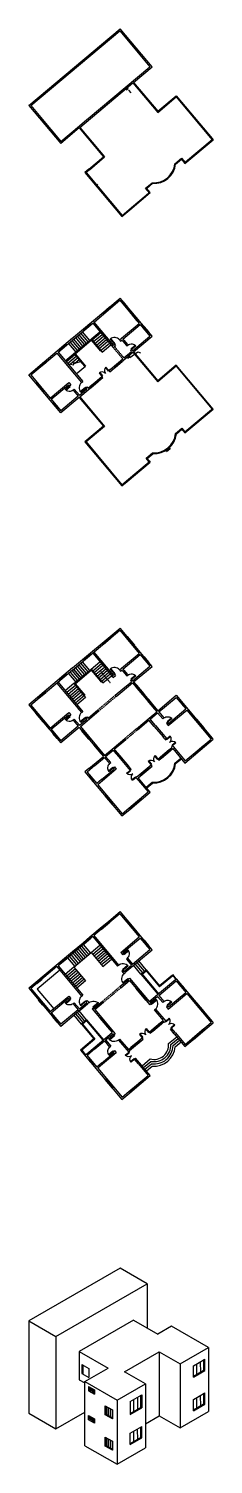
# Model space of a CAD drawing. Header units: millimetres. Extents: x -938220 to 926261, y -44187 to 232552.
# Drawn here: x 505486 to 529943, y 29347 to 219616 of the extents above; entities that cross this region are included whole.
import ezdxf

# ---------------------------------------------------------------- set-up
doc = ezdxf.new("R2010")
doc.units = ezdxf.units.MM
doc.linetypes.add('HIDDEN', pattern=[9.525, 6.35, -3.175])
for name, color, linetype in [('ARCH', 235, 'Continuous'), ('DOORS', 30, 'Continuous'), ('R1', 220, 'Continuous'), ('steel ladder', 170, 'Continuous'), ('STEPS', 11, 'Continuous'), ('TEXT', 170, 'Continuous'), ('VENTILATOR', 130, 'Continuous')]:
    doc.layers.add(name, color=color, linetype=linetype)
doc.layers.add('walls', color=7, linetype='Continuous', true_color=0xf8ce8b)
doc.layers.add('WINDOWS', color=7, linetype='Continuous', true_color=0xd4e480)
doc.layers.get('TEXT').off()
doc.styles.get("Standard").update_dxf_attribs({"font": 'romantic.ttf', "height": 200})
doc.dimstyles.new('ISO-25', dxfattribs={"dimtxt": 200, "dimasz": 200, "dimexe": 1.25, "dimexo": 0.625, "dimgap": 150, "dimtad": 1, "dimdec": 0, "dimtxsty": 'Standard', "dimblk": 'CLOSEDBLANK', "dimcen": 2.5, "dimclrd": 2, "dimclre": 7, "dimclrt": 7, "dimadec": 0, "dimazin": 0, "dimtfac": 1, "dimtdec": 0, "dimtmove": 0, "dimatfit": 3, "dimfxl": 1, "dimarcsym": 0})

# ---------------------------------------------------------------- blocks, each defined once
blk = doc.blocks.new('W3')
at = {"layer": 'WINDOWS', "ltscale": 5}
for p, q in [((-450, 200), (-450, 0)), ((-450, 200), (450, 200)), ((-450, 133), (450, 133)), ((-450, 67), (450, 67)), ((-450, 0), (450, 0)), ((450, 200), (450, 0))]:
    blk.add_line(p, q, dxfattribs=at)
blk = doc.blocks.new('W2')
at = {"layer": 'WINDOWS', "ltscale": 5}
for p, q in [((-600, 200), (-600, 0)), ((-600, 200), (600, 200)), ((-600, 133), (600, 133)), ((-600, 67), (600, 67)), ((-600, 0), (600, 0)), ((600, 200), (600, 0))]:
    blk.add_line(p, q, dxfattribs=at)
blk = doc.blocks.new('W1')
at = {"layer": 'WINDOWS', "ltscale": 5}
for p, q in [((-750, 200), (-750, 0)), ((-750, 200), (750, 200)), ((-750, 133), (750, 133)), ((-750, 67), (750, 67)), ((-750, 0), (750, 0)), ((750, 200), (750, 0))]:
    blk.add_line(p, q, dxfattribs=at)
blk = doc.blocks.new('W')
at = {"layer": 'WINDOWS', "ltscale": 5}
for p, q in [((11726, 13760), (11726, 13560)), ((11726, 13760), (13726, 13760)), ((11726, 13694), (13726, 13694)), ((11726, 13627), (13726, 13627)), ((11726, 13560), (13726, 13560)), ((13726, 13760), (13726, 13560))]:
    blk.add_line(p, q, dxfattribs=at)
blk = doc.blocks.new('WW')
at = {"layer": 'walls', "ltscale": 5}
blk.add_blockref('W', (-12726, -13560), dxfattribs=at)
blk = doc.blocks.new('V1')
at = {"layer": 'VENTILATOR', "ltscale": 5}
for p, q in [((-450, 200), (-450, 0)), ((-450, 200), (450, 200)), ((-450, 0), (450, 0)), ((450, 200), (450, 0))]:
    blk.add_line(p, q, dxfattribs=at)
at = {"layer": 'VENTILATOR', "linetype": 'HIDDEN', "ltscale": 5}
for p, q in [((-450, 133), (450, 133)), ((-450, 67), (450, 67))]:
    blk.add_line(p, q, dxfattribs=at)
blk = doc.blocks.new('D1')
at = {"layer": 'DOORS', "ltscale": 5}
for p, q in [((0, 900), (0, 0)), ((0, 600), (0, 0)), ((0, 0), (100, 0)), ((0, 0), (100, 0)), ((100, 894.427191), (100, 0))]:
    blk.add_line(p, q, dxfattribs=at)
blk.add_arc((0, 0), 900, 0, 90, dxfattribs=at)
blk = doc.blocks.new('D2')
at = {"layer": 'DOORS', "ltscale": 5}
for p, q in [((0, 750), (0, 0)), ((0, 600), (0, 0)), ((0, 0), (100, 0)), ((0, 0), (100, 0)), ((0, 0), (100, 0)), ((100, 744), (100, 0))]:
    blk.add_line(p, q, dxfattribs=at)
blk.add_arc((3, 0), 747, 0, 90.24774, dxfattribs=at)
blk = doc.blocks.new('DD')
at = {"layer": 'DOORS', "ltscale": 5}
for p, q in [((0, 600), (0, 0)), ((0, 600), (0, 0)), ((0, 0), (100, 0)), ((100, 592), (100, 0)), ((1100, 592), (1100, 0)), ((1200, 0), (1100, 0)), ((1200, 600), (1200, 0)), ((1200, 600), (1200, 0))]:
    blk.add_line(p, q, dxfattribs=at)
for centre, start, end in [((0, 0), 0, 90), ((1200, 0), 90, 180)]:
    blk.add_arc(centre, 600, start, end, dxfattribs=at)
blk = doc.blocks.new('_ClosedBlank')
at = {"color": 0, "linetype": 'ByBlock', "lineweight": -2}
for p, q in [((-1, 0.17), (0, 0)), ((-1, 0.17), (-1, -0.17)), ((0, 0), (-1, -0.17))]:
    blk.add_line(p, q, dxfattribs=at)

msp = doc.modelspace()

# ---------------------------------------------------------------- hatches: boundary and pattern name
at = {"layer": 'walls', "ltscale": 5, "transparency": 33554610}
h = msp.add_hatch(color=256, dxfattribs=at)
h.dxf.hatch_style = 1
h.set_gradient(color1=(192, 192, 192), color2=(192, 192, 192), tint=1)
h.paths.add_polyline_path([(527738.7, 41217.1), (527738.5, 41274.7), (527300.1, 41021.6), (527300.1, 40963.8)])
h.paths.add_polyline_path([(528243.1, 41508.3), (528242.3, 41565.6), (527738.5, 41274.7), (527738.7, 41217.1)])
h.paths.add_polyline_path([(528703.6, 41774.2), (528703.6, 41831.9), (528242.3, 41565.6), (528243.1, 41508.3)])
h.paths.add_polyline_path([(528832.2, 41906.1), (528704.1, 41832.2), (528704.1, 41774.4), (528832.2, 41848.4)])
h = msp.add_hatch(color=256, dxfattribs=at)
h.dxf.hatch_style = 1
h.set_gradient(color1=(128, 128, 128), color2=(128, 128, 128), tint=1)
h.paths.add_polyline_path([(528832.2, 43298.4), (528704.1, 43224.5), (528704.1, 41774.4), (528832.2, 41848.4)])
h = msp.add_hatch(color=256, dxfattribs=at)
h.dxf.hatch_style = 1
h.set_gradient(color1=(192, 192, 192), color2=(192, 192, 192), tint=1)
h.paths.add_polyline_path([(528703.6, 41716.4), (528703.6, 41774.2), (527300.1, 40963.8), (527300.1, 40906.1)])
h.paths.add_polyline_path([(528832.2, 41790.6), (528832.2, 41848.4), (528704.1, 41774.4), (528704.1, 41716.7)])
h = msp.add_hatch(color=256, dxfattribs=at)
h.dxf.hatch_style = 1
h.set_gradient(color1=(128, 128, 128), color2=(128, 128, 128), tint=1)
h.paths.add_polyline_path([(520482.5, 38562), (520354, 38487.8), (520354, 36871.2), (520482.5, 36945.4)])
h.paths.add_polyline_path([(520482.5, 36887.7), (520482.5, 36945.4), (520354, 36871.2), (520354, 36813.5)])
h.paths.add_polyline_path([(520482.5, 36829.9), (520482.5, 36887.7), (520354, 36813.5), (520354, 36755.7)])
h = msp.add_hatch(color=256, dxfattribs=at)
h.dxf.hatch_style = 1
h.set_gradient(color1=(128, 128, 128), color2=(128, 128, 128), tint=1)
h.paths.add_polyline_path([(528832.2, 38837.3), (528704.1, 38763.4), (528704.1, 37313.3), (528832.2, 37387.3)])
h = msp.add_hatch(color=256, dxfattribs=at)
h.dxf.hatch_style = 1
h.set_gradient(color1=(192, 192, 192), color2=(192, 192, 192), tint=1)
h.paths.add_polyline_path([(519919.2, 36562.4), (519919, 36620.1), (519378.8, 36308.2), (519379.1, 36250.6)], flags=17)
h.paths.add_polyline_path([(520354, 36813.5), (520354, 36871.2), (519919, 36620.1), (519919.2, 36562.4)])
h.paths.add_polyline_path([(520482.5, 36887.7), (520482.5, 36945.4), (520354, 36871.2), (520354, 36813.5)])
h.paths.add_polyline_path([(520482.5, 36829.9), (520482.5, 36887.7), (520354, 36813.5), (520354, 36755.7)])
h.paths.add_polyline_path([(520354, 36755.7), (520354, 36813.5), (519919.2, 36562.4), (519379.1, 36250.6), (518950.4, 36003.1), (518950.4, 35945.4)])
h.paths.add_polyline_path([(519378.8, 36308.2), (518950.4, 36060.9), (518950.4, 36003.1), (519379.1, 36250.6)], flags=17)
h = msp.add_hatch(color=256, dxfattribs=at)
h.dxf.hatch_style = 1
h.set_gradient(color1=(192, 192, 192), color2=(192, 192, 192), tint=1)
h.paths.add_polyline_path([(527738.7, 36756), (527738.5, 36813.6), (527300.1, 36560.5), (527300.1, 36502.7)])
h.paths.add_polyline_path([(528243.1, 37047.2), (528242.3, 37104.5), (527738.5, 36813.6), (527738.7, 36756)])
h.paths.add_polyline_path([(528703.6, 37313.1), (528703.6, 37370.8), (528242.3, 37104.5), (528243.1, 37047.2)])
h.paths.add_polyline_path([(528832.2, 37445), (528704.1, 37371.1), (528704.1, 37313.3), (528832.2, 37387.3)])
h = msp.add_hatch(color=256, dxfattribs=at)
h.dxf.hatch_style = 1
h.set_gradient(color1=(192, 192, 192), color2=(192, 192, 192), tint=1)
h.paths.add_polyline_path([(528703.6, 37255.3), (528703.6, 37313.1), (527300.1, 36502.7), (527300.1, 36445)])
h.paths.add_polyline_path([(528832.2, 37329.6), (528832.2, 37387.3), (528704.1, 37313.3), (528704.1, 37255.6)])
h = msp.add_hatch(color=256, dxfattribs=at)
h.dxf.hatch_style = 1
h.set_gradient(color1=(128, 128, 128), color2=(128, 128, 128), tint=1)
h.paths.add_polyline_path([(520482.1, 34357.6), (520354, 34283.7), (520354, 32833.6), (520482.1, 32907.6)])
h = msp.add_hatch(color=256, dxfattribs=at)
h.dxf.hatch_style = 1
h.set_gradient(color1=(192, 192, 192), color2=(192, 192, 192), tint=1)
h.paths.add_polyline_path([(519388.6, 32276.3), (519388.4, 32333.9), (518950, 32080.8), (518950, 32023)])
h.paths.add_polyline_path([(519893.1, 32567.5), (519892.2, 32624.8), (519388.4, 32333.9), (519388.6, 32276.3)])
h.paths.add_polyline_path([(520353.5, 32833.4), (520353.5, 32891.1), (519892.2, 32624.8), (519893.1, 32567.5)])
h.paths.add_polyline_path([(520482.1, 32965.3), (520354, 32891.4), (520354, 32833.6), (520482.1, 32907.6)])
h = msp.add_hatch(color=256, dxfattribs=at)
h.dxf.hatch_style = 1
h.set_gradient(color1=(192, 192, 192), color2=(192, 192, 192), tint=1)
h.paths.add_polyline_path([(520353.5, 32775.6), (520353.5, 32833.4), (518950, 32023), (518950, 31965.3)])
h.paths.add_polyline_path([(520482.1, 32849.8), (520482.1, 32907.6), (520354, 32833.6), (520354, 32775.9)])
at = {"layer": 'WINDOWS', "ltscale": 5, "transparency": 33554610}
h = msp.add_hatch(color=256, dxfattribs=at)
h.dxf.hatch_style = 1
h.set_gradient(color1=(192, 192, 192), color2=(192, 192, 192), tint=1)
h.paths.add_polyline_path([(515726.9, 37049.6), (515621.6, 37110.4), (515621.6, 35910.4), (515726.9, 35971.2)])
h = msp.add_hatch(color=256, dxfattribs=at)
h.dxf.hatch_style = 1
h.set_gradient(color1=(128, 128, 128), color2=(128, 128, 128), tint=1)
h.paths.add_polyline_path([(515674.3, 35940.8), (515621.6, 35910.4), (516585.8, 35353.8), (516585.8, 35414.5)])
h.paths.add_polyline_path([(516078.9, 35768), (516078.9, 35707.2), (516335.1, 35559.3), (516335.1, 35620.1)], flags=17)
h.paths.add_polyline_path([(515856.1, 35896.6), (515856.1, 35835.8), (516078.9, 35707.2), (516078.9, 35768)], flags=17)
h.paths.add_polyline_path([(515726.9, 35971.2), (515674.3, 35940.8), (515856.1, 35835.8), (515856.1, 35896.6)])
h.paths.add_polyline_path([(516335.1, 35620.1), (516335.1, 35559.3), (516585.8, 35414.5), (516585.8, 35475.3)], flags=17)
h = msp.add_hatch(color=256, dxfattribs=at)
h.dxf.hatch_style = 1
h.set_gradient(color1=(192, 192, 192), color2=(192, 192, 192), tint=1)
h.paths.add_polyline_path([(515726.9, 32899.6), (515621.6, 32960.4), (515621.6, 31760.4), (515726.9, 31821.2)])
h = msp.add_hatch(color=256, dxfattribs=at)
h.dxf.hatch_style = 1
h.set_gradient(color1=(128, 128, 128), color2=(128, 128, 128), tint=1)
h.paths.add_polyline_path([(515674.3, 31790.8), (515621.6, 31760.4), (516585.8, 31203.8), (516585.8, 31264.5)])
h.paths.add_polyline_path([(516078.9, 31618), (516078.9, 31557.2), (516335.1, 31409.3), (516335.1, 31470.1)], flags=17)
h.paths.add_polyline_path([(515856.1, 31746.6), (515856.1, 31685.8), (516078.9, 31557.2), (516078.9, 31618)], flags=17)
h.paths.add_polyline_path([(515726.9, 31821.2), (515674.3, 31790.8), (515856.1, 31685.8), (515856.1, 31746.6)])
h.paths.add_polyline_path([(516335.1, 31470.1), (516335.1, 31409.3), (516585.8, 31264.5), (516585.8, 31325.3)], flags=17)

# ---------------------------------------------------------------- linework, layer by layer
at = {"layer": 'ARCH', "linetype": 'HIDDEN', "ltscale": 15}
for p, q in [((514655.5, 129344.9), (516953.6, 131273.3)), ((514784, 129191.7), (517082.2, 131120)), ((518227.8, 125554.3), (519759.9, 126839.9)), ((518356.3, 125401.1), (519888.4, 126686.7)), ((515273.6, 90728.6), (517571.7, 92657)), ((515402.2, 90575.4), (517700.3, 92503.8))]:
    msp.add_line(p, q, dxfattribs=at)
at = {"layer": 'R1', "ltscale": 5}
for p, q in [((519302.4, 212438.8), (522580.6, 208532)), ((519379, 212503.1), (522593, 208672.9)), ((522580.6, 208532), (525032, 210588.9)), ((522593, 208672.9), (525044.3, 210729.8)), ((525032, 210588.9), (529800.6, 204905.9)), ((525044.3, 210729.8), (529812.9, 205046.8)), ((512178.2, 206460.9), (515392.1, 202630.7)), ((512254.8, 206525.2), (515533, 202618.4)), ((529800.6, 204905.9), (526276.8, 201949.1)), ((529941.4, 204893.6), (526341, 201872.5)), ((529812.9, 205046.8), (529941.4, 204893.6)), ((513458.6, 201008.3), (515392.1, 202630.7)), ((513522.9, 200931.7), (515533, 202618.4)), ((519303.7, 176725.3), (522581.9, 172818.5)), ((519389.3, 176797.2), (522603.3, 172967)), ((525033.4, 174875.5), (522581.9, 172818.5)), ((525045.9, 175016.6), (522603.3, 172967)), ((525033.4, 174875.5), (529779.2, 169197.7)), ((529919.9, 169185.3), (525045.9, 175016.6)), ((512179.5, 170747.4), (515393.4, 166917.2)), ((529919.9, 169185.3), (526177.1, 166044.7)), ((526189.5, 166185.6), (529713.3, 169142.4)), ((529713.3, 169142.4), (529779.3, 169197.6)), ((514198.2, 165783.8), (513159.6, 164912.2)), ((513083, 164847.9), (517839.6, 159179.2)), ((514356.2, 163175), (517827.3, 159038.3)), ((518448.2, 159689.9), (521440, 162200.3)), ((518512.5, 159613.3), (521580.9, 162188)), ((517827.3, 159038.3), (518512.5, 159613.3)), ((517839.6, 159179.2), (518448.2, 159689.9))]:
    msp.add_line(p, q, dxfattribs=at)
for points in [[(513458.6, 201008.3), (512940.8, 200573.8), (517837.9, 194737.6), (518862.9, 195597.6), (521591.6, 197887.2)], [(513522.9, 200931.7), (513081.7, 200561.4), (517850.3, 194878.5), (518798.6, 195674.2), (521374.1, 197835.3), (521374.1, 197835.3)], [(512256.1, 170811.7), (515534.3, 166904.9), (513083, 164847.9), (514432.8, 163239.2)], [(515393.4, 166917.2), (512942.1, 164860.3), (514356.2, 163175)]]:
    msp.add_lwpolyline(points, dxfattribs=at)
at = {"layer": 'steel ladder', "ltscale": 5}
for p, q in [((518339.7, 211631), (518436.1, 211516.1)), ((518436.1, 211516.1), (518665.9, 211708.9)), ((518665.9, 211708.9), (518569.5, 211823.9)), ((518521.8, 176069.3), (518618.3, 175954.4)), ((518618.3, 175954.4), (518841.9, 176142)), ((518745.5, 176256.9), (518841.9, 176142))]:
    msp.add_line(p, q, dxfattribs=at)
at = {"layer": 'STEPS', "ltscale": 5}
for p, q in [((521438.7, 197913.8), (521362.1, 197849.5)), ((521362.1, 197849.5), (521374.1, 197835.3)), ((510333.5, 175592.1), (514929.8, 179448.8)), ((513768.4, 178343.8), (514764.7, 177156.4)), ((513877.1, 178369.7), (514841.3, 177220.7)), ((514764.7, 177156.4), (514957.5, 176926.6)), ((514841.3, 177220.7), (515227, 176761)), ((510622.8, 175247.4), (511414.8, 175045.4)), ((511414.8, 175045.4), (511460.8, 175167.3)), ((511460.8, 175167.3), (511482.1, 175390.1)), ((511482.1, 175390.1), (511583, 175269.8)), ((511579, 176441.4), (512350.3, 175522.1)), ((511583, 175269.8), (512350.3, 175522.1)), ((511623.4, 176543.9), (513005.4, 174897)), ((512350.3, 175522.1), (512543.2, 175292.3)), ((512542.9, 175290.2), (512928.6, 174830.6)), ((526137.2, 166247.9), (526189.5, 166185.6)), ((521040.3, 162676.6), (521440, 162200.3)), ((521464.3, 162326.9), (521580.9, 162188)), ((513780.7, 134743.4), (514929.8, 135707.6)), ((513973.5, 134513.6), (515122.6, 135477.8)), ((514166.4, 134283.8), (515315.4, 135248)), ((511482.6, 132815.1), (513780.7, 134743.4)), ((511623.4, 132802.7), (513768.4, 134602.6)), ((513768.4, 134602.6), (514764.7, 133415.2)), ((513780.7, 134743.4), (514841.3, 133479.5)), ((514359.2, 134054), (515508.3, 135018.2)), ((514552, 133824.2), (515701.1, 134788.4)), ((514744.9, 133594.4), (515893.9, 134558.5)), ((514764.7, 133415.2), (515053.9, 133070.5)), ((514841.3, 133479.5), (515323.4, 132904.9)), ((514937.7, 133364.6), (516086.8, 134328.7)), ((515053.9, 133070.5), (516279.6, 134098.9)), ((515323.4, 132904.9), (516472.5, 133869.1)), ((511482.6, 132815.1), (510333.5, 131850.9)), ((511675.4, 132585.3), (510526.3, 131621.1)), ((511868.2, 132355.4), (510719.2, 131391.3)), ((512061.1, 132125.6), (510912, 131161.4)), ((512253.9, 131895.8), (511104.8, 130931.6)), ((512446.7, 131666), (511297.7, 130701.8)), ((511482.6, 132815.1), (512350.3, 131780.9)), ((512639.6, 131436.2), (511490.5, 130472)), ((511623.4, 132802.7), (512909, 131270.7)), ((512350.3, 131780.9), (513025.3, 130976.6)), ((512542.9, 131549), (512928.6, 131089.4)), ((512909, 131270.7), (511683.4, 130242.2)), ((513025.3, 130976.6), (511876.2, 130012.4)), ((524859.6, 122270.6), (525648.9, 122933)), ((524954.8, 122220), (525713.2, 122856.4)), ((521052.7, 119076.3), (521857.3, 119751.4)), ((521060.3, 119082.7), (521857.3, 119751.4)), ((521116.9, 118999.7), (521883, 119642.5)), ((512701.6, 98227.6), (513665.8, 97078.6)), ((513780.7, 97175), (515323.4, 95336.5)), ((511482.6, 95246.6), (510333.5, 94282.5)), ((510633.3, 96492.1), (511597.5, 95343.1)), ((511482.6, 95246.6), (513025.3, 93408.1)), ((520361.5, 94310.6), (519380.3, 95480)), ((520591.3, 94503.4), (519610.1, 95672.8)), ((520821.2, 94696.3), (519839.9, 95865.6)), ((521051, 94889.1), (520069.7, 96058.5)), ((511675.4, 95016.8), (510526.3, 94052.6)), ((511868.2, 94787), (510719.2, 93822.8)), ((512061.1, 94557.2), (510912, 93593)), ((512253.9, 94327.4), (511104.8, 93363.2)), ((512446.7, 94097.6), (511297.7, 93133.4)), ((512639.6, 93867.8), (511490.5, 92903.6)), ((512832.4, 93637.9), (511683.4, 92673.8)), ((513025.3, 93408.1), (511876.2, 92443.9)), ((513160.7, 88268.4), (512179.5, 89437.8)), ((512471.3, 87689.9), (511490, 88859.3)), ((512701.1, 87882.7), (511719.9, 89052.1)), ((512930.9, 88075.5), (511949.7, 89244.9)), ((521078.6, 81476.9), (521078.6, 81476.9)), ((521087.6, 81484.4), (521087.6, 81484.4))]:
    msp.add_line(p, q, dxfattribs=at)
at = {"layer": 'STEPS', "ltscale": 10}
for p, q in [((511895.9, 178864), (512861.4, 177713.3)), ((512125.7, 179056.9), (513091.3, 177906.1)), ((512355.5, 179249.7), (513321.1, 178099)), ((512585.3, 179442.5), (513550.9, 178291.8)), ((513877.1, 178369.7), (515026.2, 179333.9)), ((514070, 178139.9), (515219, 179104.1)), ((514262.8, 177910.1), (515411.9, 178874.3)), ((510748.2, 177898.2), (511712.4, 176749.1)), ((510978, 178091), (511942.2, 176941.9)), ((511207.8, 178283.8), (512172, 177134.8)), ((511437.6, 178476.7), (512401.8, 177327.6)), ((511555.4, 176617.4), (513700.3, 178417.2)), ((511623.4, 176543.9), (513768.4, 178343.8)), ((511666, 178671.2), (512631.6, 177520.5)), ((514455.6, 177680.3), (515604.7, 178644.5)), ((514648.5, 177450.5), (515797.5, 178414.7)), ((514841.3, 177220.7), (515990.4, 178184.8)), ((514957.5, 176926.6), (516183.2, 177955)), ((515227, 176761), (516376, 177725.2)), ((510429.9, 175477.2), (511579, 176441.4)), ((510622.8, 175247.4), (511771.8, 176211.6)), ((510980.7, 175156.1), (511964.7, 175981.7)), ((511583, 175269.8), (512157.5, 175751.9)), ((511779.8, 173868.5), (513005.4, 174897)), ((511897.3, 135121.2), (512861.4, 133972.1)), ((512127.1, 135314), (513091.3, 134164.9)), ((512356.9, 135506.8), (513321.1, 134357.8)), ((512586.7, 135699.7), (513550.9, 134550.6)), ((510748.2, 134157), (511712.4, 133007.9)), ((510978, 134349.8), (511942.2, 133200.7)), ((511207.8, 134542.6), (512172, 133393.6)), ((511437.6, 134735.5), (512401.8, 133586.4)), ((511667.5, 134928.3), (512631.6, 133779.3)), ((511322.7, 97070.6), (512286.9, 95921.6)), ((511482.6, 95246.6), (513780.7, 97175)), ((511552.5, 97263.5), (512516.7, 96114.4)), ((511782.4, 97456.3), (512746.5, 96307.2)), ((512012.2, 97649.1), (512976.4, 96500.1)), ((512242, 97842), (513206.2, 96692.9)), ((512471.8, 98034.8), (513436, 96885.7)), ((513780.7, 97175), (514929.8, 98139.2)), ((513973.5, 96945.2), (515122.6, 97909.4)), ((514166.4, 96715.4), (515315.4, 97679.6)), ((514359.2, 96485.6), (515508.3, 97449.7)), ((514552, 96255.7), (515701.1, 97219.9)), ((510863.1, 96685), (511827.3, 95535.9)), ((511092.9, 96877.8), (512057.1, 95728.7)), ((514744.9, 96025.9), (515893.9, 96990.1)), ((514937.7, 95796.1), (516086.8, 96760.3)), ((515130.6, 95566.3), (516279.6, 96530.5)), ((515323.4, 95336.5), (516472.5, 96300.7))]:
    msp.add_line(p, q, dxfattribs=at)
at = {"layer": 'STEPS', "ltscale": 5}
for points in [[(521515, 197823), (520974.8, 198466.7), (521856, 199206.2, 0.40824829), (524858.3, 201725.4), (525724.2, 202452), (526200.2, 201884.8), (529877.2, 204970.2)], [(521591.6, 197887.2), (521115.7, 198454.4), (521889.3, 199103.6, 0.4), (524953.5, 201674.7), (525711.9, 202311.1), (526187.8, 201744), (529941.4, 204893.6)], [(520974.8, 198466.7), (521856, 199206.2, 0.40824829), (524858.3, 201725.4), (525724.2, 202452)], [(521464.3, 162326.9), (521181.2, 162664.3), (521924.5, 163288, 0.39223227), (525049.4, 165910.1), (525777.5, 166521), (526177.1, 166044.7), (529919.9, 169185.3)], [(521387.7, 162262.7), (521040.3, 162676.6), (521890.6, 163390.1, 0.4), (524954.8, 165961.2), (525789.8, 166661.9), (526137.2, 166247.9)], [(520500.1, 82166.4), (521584.9, 83076.6, 0.52302036), (524011.6, 85112.9), (525096.4, 86023.1)], [(520692.9, 81936.5), (521662.9, 82750.5, 0.47782399), (524319.2, 84979.3), (525289.2, 85793.3)], [(520885.8, 81706.7), (521750.2, 82432, 0.44262682), (524617.7, 84838.1), (525482, 85563.5)], [(521078.6, 81476.9), (521844.7, 82119.7, 0.41421356), (524908.8, 84690.9), (525674.9, 85333.6)]]:
    msp.add_lwpolyline(points, format="xyb", dxfattribs=at)
for centre, radius, start, end in [((522072.8, 122543.1), 2800, 265.584691, 354.415309), ((522072.8, 122543.1), 2800, 265.584691, 354.415309), ((522061, 122549.5), 2912.4, 266.495096, 353.504904)]:
    msp.add_arc(centre, radius, start, end, dxfattribs=at)
at = {"layer": 'walls', "ltscale": 5}
for p, q in [((505485.7, 209458.4), (517589.2, 219614.4)), ((505767.6, 209433.6), (517564.7, 219332.5)), ((517564.7, 219332.5), (521548.6, 214584.7)), ((521830.4, 214560), (517588, 219615.9)), ((513351.9, 207706.9), (521548.6, 214584.7)), ((519379, 212503.1), (521830.4, 214560)), ((512254.8, 206525.2), (519302.4, 212438.8)), ((505562.3, 209522.6), (505485.7, 209458.4)), ((505485.7, 209458.4), (509726.9, 204404)), ((512202.8, 206742.7), (513198.7, 207578.3)), ((513198.7, 207578.3), (513351.9, 207706.9)), ((513327.3, 207425.1), (513327.3, 207425.1)), ((512178.2, 206460.9), (509726.9, 204404)), ((514636.7, 198863.8), (514508.1, 199017)), ((514054.3, 180936.2), (517589.2, 183902.4)), ((514182.8, 180783), (517564.6, 183620.7)), ((517566, 183619), (520135.7, 180556.5)), ((521831.6, 178846.5), (517589.2, 183902.4)), ((511154.5, 178503), (514054.3, 180936.2)), ((514117.4, 180728.1), (514182.8, 180783)), ((511283, 178349.8), (513964.2, 180599.6)), ((513964.2, 180599.6), (516663.9, 177382.2)), ((514117.4, 180728.1), (516688.5, 177663.9)), ((517531.2, 178371), (520135.7, 180556.5)), ((517966.2, 178474.9), (520264.3, 180403.3)), ((519251.7, 176942.8), (521549.9, 178871.2)), ((520264.3, 180403.3), (521549.9, 178871.2)), ((516688.5, 177663.9), (516841.8, 177792.5)), ((516817.1, 177510.7), (516970.3, 177639.3)), ((516841.8, 177792.5), (516970.3, 177639.3)), ((517531.2, 178371), (517659.7, 178217.8)), ((517659.7, 178217.8), (517813, 178346.3)), ((517813, 178346.3), (517941.5, 178193.1)), ((517941.5, 178193.1), (518423.6, 177618.6)), ((517966.2, 178474.9), (518094.7, 178321.7)), ((518094.7, 178321.7), (518576.8, 177747.2)), ((518423.6, 177618.6), (518487.9, 177542)), ((518641.1, 177670.6), (518487.9, 177542)), ((518576.8, 177747.2), (518641.1, 177670.6)), ((519123.2, 177096), (518970, 176967.5)), ((518970, 176967.5), (519098.5, 176814.3)), ((519123.2, 177096), (519251.7, 176942.8)), ((519389.3, 176797.2), (521831.6, 178846.5)), ((509214.7, 176614.3), (512492.9, 172707.4)), ((509367.9, 176742.8), (512646.1, 172836)), ((516239.5, 174154.2), (519303.7, 176725.3)), ((516264.3, 174436.1), (517949.5, 175850.1)), ((518102.7, 175978.6), (519098.5, 176814.3)), ((512256.1, 170811.7), (515320.3, 173382.8)), ((513353.2, 171993.4), (515191.7, 173536)), ((515191.7, 173536), (515320.3, 173382.8)), ((516264.3, 174436.1), (516111, 174307.4)), ((516111, 174307.4), (516239.5, 174154.2)), ((510893.9, 172279.5), (511047.1, 172408.1)), ((511376, 171705), (511529.2, 171833.5)), ((512204.1, 171029.2), (513200, 171864.8)), ((512492.9, 172707.4), (512646.1, 172836)), ((513071.4, 172018), (513224.6, 172146.6)), ((513071.4, 172018), (513200, 171864.8)), ((513224.6, 172146.6), (513353.2, 171993.4)), ((513328.5, 171711.6), (513328.5, 171711.6)), ((512179.5, 170747.4), (509728.1, 168690.5)), ((511283, 134608.6), (517564.6, 139879.5)), ((511307.7, 134890.4), (517589.2, 140161.2)), ((517564.6, 139879.5), (520135.7, 136815.3)), ((521831.6, 135105.3), (517589.2, 140161.2)), ((513964.2, 136858.4), (516663.9, 133641)), ((514117.4, 136986.9), (516688.5, 133922.7)), ((517531.2, 134629.8), (520135.7, 136815.3)), ((517966.2, 134733.7), (520264.3, 136662.1)), ((519251.7, 133201.6), (521549.9, 135130)), ((519380.3, 133048.4), (521831.6, 135105.3)), ((520264.3, 136662.1), (521549.9, 135130)), ((516663.9, 133641), (516970.3, 133898.1)), ((516688.5, 133922.7), (516841.8, 134051.3)), ((516841.8, 134051.3), (516970.3, 133898.1)), ((517531.2, 134629.8), (517659.7, 134476.6)), ((517659.7, 134476.6), (517813, 134605.1)), ((517813, 134605.1), (517941.5, 134451.9)), ((517941.5, 134451.9), (518423.6, 133877.4)), ((517966.2, 134733.7), (518094.7, 134580.5)), ((518094.7, 134580.5), (518576.8, 134006)), ((518423.6, 133877.4), (518487.9, 133800.8)), ((518641.1, 133929.4), (518487.9, 133800.8)), ((518576.8, 134006), (518641.1, 133929.4)), ((519123.2, 133354.8), (518970, 133226.3)), ((518970, 133226.3), (519098.5, 133073.1)), ((519123.2, 133354.8), (519251.7, 133201.6)), ((509214.7, 132873.1), (512492.9, 128966.2)), ((509367.9, 133001.6), (512646.1, 129094.8)), ((516953.6, 131273.3), (517949.5, 132108.9)), ((517082.2, 131120), (519227.1, 132919.8)), ((517949.5, 132108.9), (519098.5, 133073.1)), ((519227.1, 132919.8), (522441, 129089.6)), ((519380.3, 133048.4), (522594.2, 129218.2)), ((505487, 130003.6), (509728.1, 124949.3)), ((511914.4, 129655.7), (512492.9, 128966.2)), ((517082.2, 131120), (516953.6, 131273.3)), ((522594.2, 129218.2), (525045.6, 131275.1)), ((522722.8, 129065), (525020.9, 130993.3)), ((524008.4, 127532.9), (526306.5, 129461.2)), ((525020.9, 130993.3), (526306.5, 129461.2)), ((525045.6, 131275.1), (529814.2, 125592.1)), ((510893.9, 128538.3), (511047.1, 128666.8)), ((511376, 127963.8), (511529.2, 128092.3)), ((512204.1, 127288), (513200, 128123.6)), ((512332.7, 127134.8), (514784, 129191.7)), ((512492.9, 128966.2), (512646.1, 129094.8)), ((513071.4, 128276.8), (513224.6, 128405.4)), ((513071.4, 128276.8), (513200, 128123.6)), ((513224.6, 128405.4), (513353.2, 128252.1)), ((513328.5, 127970.4), (513328.5, 127970.4)), ((513353.2, 128252.1), (514655.5, 129344.9)), ((514784, 129191.7), (514655.5, 129344.9)), ((519759.9, 126839.9), (521445.2, 128254)), ((519888.4, 126686.7), (521420.5, 127972.2)), ((522127.6, 127129.6), (521420.5, 127972.2)), ((521445.2, 128254), (522441, 129089.6)), ((521573.7, 128100.8), (522569.6, 128936.4)), ((521573.7, 128100.8), (521702.3, 127947.6)), ((522280.8, 127258.1), (521573.7, 128100.8)), ((522569.6, 128936.4), (523244.5, 128132.1)), ((522722.8, 129065), (523397.7, 128260.6)), ((523397.7, 128260.6), (523244.5, 128132.1)), ((523879.8, 127686.1), (523726.6, 127557.5)), ((523726.6, 127557.5), (523983.7, 127251.1)), ((523879.8, 127686.1), (524008.4, 127532.9)), ((523983.7, 127251.1), (526435.1, 129308)), ((526435.1, 129308), (529661, 125463.6)), ((512179.5, 127006.2), (509728.1, 124949.3)), ((512179.5, 127006.2), (515393.4, 123176)), ((512332.7, 127134.8), (515546.6, 123304.5)), ((519888.4, 126686.7), (519759.9, 126839.9)), ((522127.6, 127129.6), (523288.3, 125746.3)), ((522280.8, 127258.1), (523771.2, 125482)), ((523416.8, 125593.1), (523288.3, 125746.3)), ((529814.2, 125592.1), (529942.7, 125438.9)), ((515546.6, 123304.5), (516542.5, 124140.2)), ((515675.2, 123151.3), (516671, 123987)), ((516542.5, 124140.2), (518227.8, 125554.3)), ((516671, 123987), (516799.6, 123833.7)), ((516799.6, 123833.7), (517378.1, 123144.3)), ((516824.3, 124115.5), (518356.3, 125401.1)), ((516824.3, 124115.5), (516952.8, 123962.3)), ((516952.8, 123962.3), (517531.3, 123272.9)), ((518356.3, 125401.1), (518227.8, 125554.3)), ((522615.1, 122814.9), (524453.6, 124357.6)), ((523618, 125353.4), (523771.2, 125482)), ((524389.3, 124434.2), (524542.5, 124562.7)), ((524389.3, 124434.2), (524453.6, 124357.6)), ((524542.5, 124562.7), (524606.8, 124486.1)), ((524606.8, 124486.1), (526213.8, 122571)), ((514262.5, 121965.9), (513223.8, 121094.4)), ((513459.9, 121553.6), (515393.4, 123176)), ((514262.5, 121965.9), (515522, 123022.8)), ((516196.9, 122218.4), (516350.1, 122347)), ((516679, 121643.9), (516832.2, 121772.4)), ((517378.1, 123144.3), (518916.4, 121311)), ((517531.3, 123272.9), (518692, 121889.6)), ((518820.6, 121736.4), (518692, 121889.6)), ((519846.9, 120492.1), (521695.8, 122043.5)), ((519985.9, 120347.6), (521824.4, 121890.3)), ((521824.4, 121890.3), (521695.8, 122043.5)), ((522743.6, 122661.7), (522615.1, 122814.9)), ((515149.1, 120099.1), (514509.4, 119562.3)), ((515280.8, 119948.5), (514638, 119409.1)), ((515149.1, 120099.1), (516807.6, 121490.7)), ((518916.4, 121311), (519069.6, 121439.6)), ((519687.8, 120391.8), (519830.6, 120511.6)), ((520022, 119993.4), (519687.8, 120391.8)), ((519830.6, 120511.6), (519846.9, 120492.1)), ((521592.8, 118432.5), (519985.9, 120347.6)), ((520022, 119993.4), (521311.1, 118457.2)), ((517564.6, 102311), (514117.4, 99418.5)), ((514959, 100385.7), (516108, 101349.9)), ((516108, 101349.9), (517589.2, 102592.8)), ((517564.6, 102311), (520135.7, 99246.8)), ((521831.6, 97536.9), (517589.2, 102592.8)), ((513964.2, 99289.9), (509367.9, 95433.2)), ((512686.6, 98478.9), (513629.9, 99270.5)), ((513605.8, 99250.3), (514959, 100385.7)), ((513964.2, 99289.9), (517242.4, 95383.1)), ((514117.4, 99418.5), (517395.6, 95511.6)), ((517684.4, 97189.9), (520135.7, 99246.8)), ((517966.2, 97165.3), (520264.3, 99093.6)), ((520264.3, 99093.6), (521549.9, 97561.5)), ((511307.7, 97321.9), (512686.6, 98478.9)), ((517684.4, 97189.9), (517941.5, 96883.5)), ((517966.2, 97165.3), (518094.7, 97012.1)), ((518231.2, 94515.8), (521831.6, 97536.9)), ((519251.7, 95633.2), (521549.9, 97561.5)), ((509214.7, 95304.6), (505767.5, 92412.1)), ((509214.7, 95304.6), (512492.9, 91397.8)), ((509367.9, 95433.2), (512646.1, 91526.4)), ((517395.6, 95511.6), (517242.4, 95383.1)), ((518094.7, 97012.1), (517941.5, 96883.5)), ((518102.7, 94669), (519098.5, 95504.6)), ((518576.8, 96437.5), (518423.6, 96309)), ((518423.6, 96309), (519098.5, 95504.6)), ((518576.8, 96437.5), (519251.7, 95633.2)), ((517571.7, 92657), (518720.8, 93621.2)), ((517700.3, 92503.8), (518849.4, 93468)), ((517974.1, 94822.2), (517820.9, 94693.7)), ((517820.9, 94693.7), (518105.8, 94354.1)), ((517974.1, 94822.2), (518102.7, 94669)), ((518105.8, 94354.1), (518259, 94482.7)), ((518259, 94482.7), (518231.2, 94515.8)), ((518684.3, 93664.7), (518837.5, 93793.3)), ((518684.3, 93664.7), (518720.8, 93621.2)), ((518837.5, 93793.3), (521445.2, 90685.6)), ((518849.4, 93468), (521549.1, 90250.6)), ((520361.5, 94310.6), (521051, 94889.1)), ((520361.5, 94310.6), (522594.2, 91649.8)), ((520502.4, 94298.3), (521038.6, 94748.2)), ((520502.4, 94298.3), (522670.8, 91714)), ((521038.6, 94748.2), (522819.2, 92626.2)), ((521051, 94889.1), (522831.5, 92767.1)), ((521445.2, 90685.6), (524969, 93642.4)), ((522722.8, 91496.5), (525020.9, 93424.9)), ((524581.1, 94104.7), (522819.2, 92626.2)), ((524516.8, 94181.3), (522831.5, 92767.1)), ((524516.8, 94181.3), (524592, 94247.3)), ((524969, 93642.4), (524581.1, 94104.7)), ((525045.6, 93706.7), (524592, 94247.3)), ((524969, 93642.4), (525045.6, 93706.7)), ((524969, 93642.4), (525045.6, 93706.7)), ((525020.9, 93424.9), (526306.5, 91892.8)), ((525045.6, 93706.7), (529814.2, 88023.7)), ((505638.9, 92565.3), (505485.7, 92436.7)), ((505485.7, 92436.7), (509728.1, 87380.8)), ((505767.5, 92412.1), (508338.7, 89347.9)), ((511914.4, 92087.2), (512492.9, 91397.8)), ((512492.9, 91397.8), (512646.1, 91526.4)), ((517571.7, 92657), (517700.3, 92503.8)), ((521573.7, 90532.4), (522569.6, 91368)), ((522569.6, 91368), (523244.5, 90563.6)), ((522722.8, 91496.5), (523397.7, 90692.2)), ((523983.7, 89682.7), (526435.1, 91739.6)), ((524008.4, 89964.5), (526306.5, 91892.8)), ((526435.1, 91739.6), (529661, 87895.1)), ((512332.7, 89566.3), (509728.1, 87380.8)), ((510893.9, 90969.9), (511047.1, 91098.4)), ((511376, 90395.3), (511529.2, 90523.9)), ((512204.1, 89719.5), (513200, 90555.2)), ((512332.7, 89566.3), (513328.5, 90402)), ((513071.4, 90708.4), (513224.6, 90836.9)), ((513071.4, 90708.4), (513200, 90555.2)), ((513224.6, 90836.9), (513481.8, 90530.5)), ((513429.3, 90486.5), (513328.5, 90402)), ((513429.3, 90486.5), (513481.8, 90530.5)), ((513909.1, 89710.1), (514062.3, 89838.6)), ((513909.1, 89710.1), (516542.5, 86571.7)), ((514062.3, 89838.6), (514124.5, 89764.5)), ((514124.5, 89764.5), (515273.6, 90728.6)), ((514253.1, 89611.3), (515402.2, 90575.4)), ((514253.1, 89611.3), (516952.8, 86393.9)), ((515273.6, 90728.6), (515402.2, 90575.4)), ((521702.3, 90379.2), (521549.1, 90250.6)), ((521573.7, 90532.4), (521702.3, 90379.2)), ((522280.8, 89689.7), (522127.6, 89561.2)), ((522127.6, 89561.2), (523288.3, 88177.9)), ((522280.8, 89689.7), (523634.3, 88076.7)), ((523397.7, 90692.2), (523244.5, 90563.6)), ((523879.8, 90117.7), (523726.6, 89989.1)), ((523726.6, 89989.1), (523983.7, 89682.7)), ((523879.8, 90117.7), (524008.4, 89964.5)), ((513160.7, 88268.4), (512471.3, 87689.9)), ((513148.4, 88127.5), (512612.2, 87677.6)), ((513148.4, 88127.5), (515316.8, 85543.3)), ((513160.7, 88268.4), (515393.4, 85607.5)), ((521449.8, 86635.2), (523288.3, 88177.9)), ((521578.3, 86482), (523416.8, 88024.7)), ((523481.1, 87948.1), (523634.3, 88076.7)), ((529814.2, 88023.7), (529942.7, 87870.5)), ((513459.9, 83985.1), (516542.5, 86571.7)), ((515675.2, 85582.9), (516671, 86418.5)), ((516671, 86418.5), (516799.6, 86265.3)), ((516799.6, 86265.3), (516952.8, 86393.9)), ((517378.1, 85575.9), (517531.3, 85704.4)), ((517531.3, 85704.4), (518692, 84321.2)), ((518692, 84321.2), (520530.5, 85863.9)), ((518820.6, 84168), (520659.1, 85710.7)), ((520659.1, 85710.7), (520530.5, 85863.9)), ((521578.3, 86482), (521449.8, 86635.2)), ((524405.7, 87157.4), (524252.4, 87028.8)), ((524765.1, 86417.9), (524252.4, 87028.8)), ((524918.3, 86546.5), (524405.7, 87157.4)), ((524918.3, 86546.5), (526213.8, 85002.6)), ((514262.5, 84397.5), (513223.8, 83526)), ((514262.5, 84397.5), (515522, 85454.3)), ((515149.1, 82530.6), (516807.6, 83922.2)), ((516196.9, 84650), (516350.1, 84778.5)), ((516679, 84075.5), (516832.2, 84204)), ((517378.1, 85575.9), (518731.6, 83962.8)), ((518884.8, 84091.4), (518731.6, 83962.8)), ((513018.7, 83614.9), (512942.1, 83550.6)), ((515149.1, 82530.6), (514509.4, 81993.9)), ((515280.8, 82380.1), (514638, 81840.7)), ((519503, 83043.6), (519656.2, 83172.1)), ((520022, 82425), (519503, 83043.6)), ((520175.2, 82553.5), (519656.2, 83172.1)), ((520022, 82425), (521311.1, 80888.7)), ((517589.2, 55350.3), (505485.7, 48362.4)), ((521196, 53268), (517589.2, 55350.3)), ((509092.5, 46280), (521196, 53268)), ((521196, 53268), (521196, 47421.4)), ((505485.7, 48362.4), (505485.7, 36112.4)), ((505485.7, 48362.4), (509092.5, 46280)), ((519380.3, 48469.7), (512179.5, 44312.3)), ((519380.3, 48469.7), (522594.2, 46614.1)), ((524409.9, 47662.4), (522594.2, 46614.1)), ((529307.1, 44835), (524409.9, 47662.4)), ((509092.5, 46280), (509092.5, 34030)), ((512179.5, 44312.3), (512179.5, 40562.3)), ((512179.5, 44312.3), (516029.1, 42089.7)), ((518184.9, 41614.8), (522781.2, 44268.5)), ((522781.2, 44268.5), (525553.4, 42667.9)), ((522781.2, 44268.5), (522781.2, 35768.5)), ((525553.4, 42667.9), (529307.1, 44835)), ((529307.1, 44835), (529307.1, 36335)), ((512535.3, 42585.4), (512535.3, 41396.1)), ((512535.3, 42585.4), (513465.1, 42048.6)), ((512654.1, 42516.8), (512654.1, 41327.5)), ((512942.1, 40307.5), (516029.1, 42089.7)), ((513465.1, 42048.6), (513465.1, 40859.3)), ((525553.4, 42667.9), (525553.4, 34167.9)), ((512179.5, 40562.3), (512942.1, 40122)), ((512535.3, 41396.1), (513465.1, 40859.3)), ((512942.1, 40307.5), (517203.6, 37847.1)), ((512942.1, 31807.5), (512942.1, 40307.5)), ((517203.6, 37847.1), (520957.2, 40014.2)), ((520957.2, 40014.2), (518184.9, 41614.8)), ((520957.2, 40014.2), (520957.2, 31514.2)), ((513416.1, 39646.1), (514187.9, 39200.6)), ((513416.1, 39646.1), (513416.1, 39080.3)), ((513416.1, 39080.3), (514187.9, 38634.8)), ((513436.1, 39611.5), (514167.9, 39189)), ((513436.1, 39611.5), (513436.1, 39091.9)), ((514167.9, 39015.8), (513436.1, 39418.4)), ((514167.9, 38842.6), (513436.1, 39256.4)), ((513436.1, 39091.9), (514167.9, 38669.4)), ((514014.6, 39277.5), (514014.6, 38757.9)), ((514167.9, 39189), (514167.9, 38669.4)), ((514187.9, 39200.6), (514187.9, 38634.8)), ((509092.5, 34030), (512942.1, 36252.6)), ((517203.6, 37847.1), (517203.6, 29347.1)), ((525553.4, 34167.9), (529307.1, 36335)), ((505485.7, 36112.4), (509092.5, 34030)), ((514167.9, 35181.4), (513436.1, 35634.1)), ((514167.9, 35008.2), (513436.1, 35454.1)), ((514014.6, 34923.5), (514014.6, 35443.1)), ((520957.2, 34715.4), (522781.2, 35768.5)), ((522781.2, 35768.5), (525553.4, 34167.9)), ((512942.1, 31807.5), (517203.6, 29347.1)), ((517203.6, 29347.1), (520957.2, 31514.2))]:
    msp.add_line(p, q, dxfattribs=at)
at = {"layer": 'walls', "linetype": 'HIDDEN', "ltscale": 5}
for p, q in [((516663.9, 177382.2), (517949.5, 175850.1)), ((516817.1, 177510.7), (518102.7, 175978.6))]:
    msp.add_line(p, q, dxfattribs=at)
at = {"layer": 'walls', "ltscale": 5}
for points in [[(505767.6, 209433.6), (509751.5, 204685.8)], [(508465.9, 206217.8), (509751.5, 204685.8), (512202.8, 206742.7)], [(509728.1, 168690.5), (505485.7, 173746.4), (511307.7, 178631.6)], [(509367.9, 176742.8), (511283, 178349.8), (511283, 178349.8)], [(511436.2, 178478.4), (511437.6, 178476.7)], [(505767.5, 173721.7), (509214.7, 176614.3)], [(505768.9, 173720.1), (508338.7, 170657.5)], [(508338.7, 170657.5), (510790, 172714.5), (511047.1, 172408.1)], [(508467.2, 170504.3), (510765.3, 172432.7), (510893.9, 172279.5)], [(511376, 171705), (512050.9, 170900.6), (509752.8, 168972.3)], [(511529.2, 171833.5), (512204.1, 171029.2)], [(508467.2, 170504.3), (509752.8, 168972.3)], [(511307.7, 134890.4), (505485.7, 130005.2), (508185.4, 126787.8)], [(511283, 134608.6), (505767.5, 129980.5), (508338.7, 126916.3)], [(512466.1, 133509.8), (511436.2, 134737.2)], [(508338.7, 126916.3), (510790, 128973.3), (511047.1, 128666.8)], [(508467.2, 126763.1), (510765.3, 128691.5), (510893.9, 128538.3)], [(511376, 127963.8), (512050.9, 127159.4), (509752.8, 125231)], [(511529.2, 128092.3), (512204.1, 127288)], [(508467.2, 126763.1), (509752.8, 125231)], [(523416.8, 125593.1), (523618, 125353.4)], [(522743.6, 122661.7), (524582.1, 124204.4), (526189.1, 122289.2), (529942.7, 125438.9)], [(526213.8, 122571), (529661, 125463.6)], [(516832.2, 121772.4), (517089.3, 121466), (515280.8, 119948.5)], [(515522, 123022.8), (516196.9, 122218.4)], [(515675.2, 123151.3), (516350.1, 122347)], [(513459.9, 121553.6), (512942.1, 121119.1), (517839.2, 115282.9), (518864.2, 116142.9), (521592.8, 118432.5), (520175.2, 120122)], [(513223.8, 121094.4), (514509.4, 119562.3)], [(516679, 121643.9), (516807.6, 121490.7)], [(519069.6, 121439.6), (518820.6, 121736.4)], [(514638, 119409.1), (517863.9, 115564.6), (518757, 116314), (521311.1, 118457.2)], [(505638.9, 92565.3), (511307.7, 97321.9)], [(509601.8, 94843.3), (506614.2, 92336.5), (508798.3, 89733.6)], [(508338.7, 89347.9), (510790, 91404.8), (511047.1, 91098.4)], [(508467.2, 89194.7), (510765.3, 91123.1), (510893.9, 90969.9)], [(511376, 90395.3), (512050.9, 89591), (509752.8, 87662.6)], [(511529.2, 90523.9), (512204.1, 89719.5)], [(508467.2, 89194.7), (509752.8, 87662.6)], [(512471.3, 87689.9), (514125.5, 85718.5), (512363.6, 84240.1), (517839.2, 77714.4), (518864.2, 78574.5), (521592.8, 80864.1), (520175.2, 82553.5)], [(512612.2, 87677.6), (514266.4, 85706.2), (512504.5, 84227.7), (513018.7, 83614.9), (513459.9, 83985.1)], [(523416.8, 88024.7), (523481.1, 87948.1)], [(524765.1, 86417.9), (526189.1, 84720.8), (529942.7, 87870.5)], [(526213.8, 85002.6), (529661, 87895.1)], [(516832.2, 84204), (517089.3, 83897.6), (515280.8, 82380.1)], [(515522, 85454.3), (516196.9, 84650)], [(515675.2, 85582.9), (516350.1, 84778.5)], [(516679, 84075.5), (516807.6, 83922.2)], [(518884.8, 84091.4), (518820.6, 84168)], [(513223.8, 83526), (514509.4, 81993.9)], [(514638, 81840.7), (517863.9, 77996.2), (518757, 78745.6), (521311.1, 80888.7)]]:
    msp.add_lwpolyline(points, dxfattribs=at)
for points in [[(513416.1, 35811.7), (514187.9, 35366.2), (514187.9, 34800.4), (513416.1, 35245.9)], [(513436.1, 35777.1), (514167.9, 35354.6), (514167.9, 34835), (513436.1, 35257.5)]]:
    msp.add_lwpolyline(points, close=True, dxfattribs=at)
at = {"layer": 'WINDOWS', "ltscale": 5}
for p, q in [((527300.1, 42413.9), (528832.2, 43298.4)), ((527300.1, 40906.1), (527300.1, 42413.9)), ((527300.1, 41021.6), (528832.2, 41906.1)), ((528703.6, 41716.4), (528703.6, 43224.2)), ((528704.1, 43224.5), (528704.1, 41716.7)), ((528832.2, 41790.6), (528832.2, 43298.4)), ((527300.1, 40963.8), (528832.2, 41848.4)), ((527300.1, 40906.1), (528832.2, 41790.6)), ((518950.4, 37677.4), (520482.5, 38562)), ((520354, 36755.7), (520354, 38487.8)), ((520482.5, 38562), (520482.5, 36829.9)), ((527300.1, 37952.8), (528832.2, 38837.3)), ((528703.6, 37255.3), (528703.6, 38763.1)), ((528704.1, 38763.4), (528704.1, 37255.6)), ((528832.2, 37329.6), (528832.2, 38837.3)), ((518950.4, 37677.4), (518950.4, 35945.4)), ((518950.4, 36060.9), (520482.5, 36945.4)), ((518950.4, 36003.1), (520482.5, 36887.7)), ((518950.4, 35945.4), (520482.5, 36829.9)), ((527300.1, 36445), (527300.1, 37952.8)), ((527300.1, 36560.5), (528832.2, 37445)), ((527300.1, 36502.7), (528832.2, 37387.3)), ((527300.1, 36445), (528832.2, 37329.6)), ((515674.3, 35940.8), (516585.8, 35414.5)), ((518950, 33473.1), (520482.1, 34357.6)), ((520353.5, 32775.6), (520353.5, 34283.4)), ((520354, 34283.7), (520354, 32775.9)), ((520482.1, 32849.8), (520482.1, 34357.6)), ((518950, 31965.3), (518950, 33473.1)), ((518950, 32080.8), (520482.1, 32965.3)), ((518950, 32023), (520482.1, 32907.6)), ((518950, 31965.3), (520482.1, 32849.8)), ((515621.6, 31760.4), (515726.9, 31821.2)), ((515674.3, 31790.8), (516585.8, 31264.5))]:
    msp.add_line(p, q, dxfattribs=at)
at = {"layer": 'WINDOWS', "color": 5, "ltscale": 5}
for p, q in [((527734.5, 42664.7), (527738.7, 41217.1)), ((528222.3, 42946.3), (528243.1, 41508.3)), ((519914.2, 38233.9), (519919.2, 36562.4)), ((527734.5, 38203.6), (527738.7, 36756)), ((528222.3, 38485.2), (528243.1, 37047.2)), ((515856.1, 36975), (515856.1, 35835.8)), ((516078.9, 36846.4), (516078.9, 35707.2)), ((516335.1, 36698.5), (516335.1, 35559.3)), ((519371.2, 37920.4), (519379.1, 36250.6)), ((515856.1, 32825), (515856.1, 31685.8)), ((516078.9, 32696.4), (516078.9, 31557.2)), ((516335.1, 32548.5), (516335.1, 31409.3)), ((519384.4, 33723.9), (519388.6, 32276.3)), ((519872.2, 34005.5), (519893.1, 32567.5))]:
    msp.add_line(p, q, dxfattribs=at)
at = {"layer": 'WINDOWS', "ltscale": 5}
for points in [[(515621.6, 37110.4), (516585.8, 36553.8), (516585.8, 35353.8), (515621.6, 35910.4)], [(515621.6, 32960.4), (516585.8, 32403.8), (516585.8, 31203.8), (515621.6, 31760.4)]]:
    msp.add_lwpolyline(points, close=True, dxfattribs=at)
for points in [[(516585.8, 35475.3), (515726.9, 35971.2), (515726.9, 37049.6)], [(516585.8, 31325.3), (515726.9, 31821.2), (515726.9, 32899.6)]]:
    msp.add_lwpolyline(points, dxfattribs=at)

# ---------------------------------------------------------------- block references
at = {"layer": 'DOORS', "ltscale": 5}
for name, p, rotation in [('D1', (516841.8, 177792.5), 40), ('DD', (515191.7, 173536), 40), ('D1', (513071.4, 172018), 130), ('D1', (516841.8, 134051.3), 40), ('D1', (513071.4, 128276.8), 130), ('DD', (523771.2, 125482), 310), ('D2', (516679, 121643.9), 130), ('DD', (521695.8, 122043.5), 40), ('D2', (518094.7, 97012.1), 310), ('D1', (518684.3, 93664.7), 130), ('D1', (513071.4, 90708.4), 130), ('D1', (521702.3, 90379.2), 310), ('DD', (523634.3, 88076.7), 310), ('DD', (520530.5, 85863.9), 40), ('D2', (516679, 84075.5), 130)]:
    msp.add_blockref(name, p, dxfattribs=dict(at, rotation=rotation))
at = {"layer": 'DOORS', "ltscale": 5, "xscale": -1}
for name, p, rotation in [('D2', (519123.2, 177096), 310), ('D2', (510893.9, 172279.5), 130), ('D2', (519123.2, 133354.8), 310), ('D2', (510893.9, 128538.3), 130), ('D2', (523879.8, 127686.1), 310), ('DD', (518916.4, 121311), 130), ('D1', (517974.1, 94822.2), 310), ('D2', (510893.9, 90969.9), 130), ('D1', (514062.3, 89838.6), 310), ('D2', (523879.8, 90117.7), 310), ('D1', (516799.6, 86265.3), 130), ('DD', (518731.6, 83962.8), 130)]:
    msp.add_blockref(name, p, dxfattribs=dict(at, rotation=rotation))
at = {"layer": 'TEXT', "ltscale": 5, "rotation": 130}
for p in [(520537.4, 91766.4), (515731.5, 87849.4)]:
    msp.add_blockref('WW', p, dxfattribs=at)
at = {"layer": 'VENTILATOR', "ltscale": 5}
for p, rotation in [((520908.4, 135894.5), 310), ((525663.7, 130227.3), 310), ((509110, 125997.1), 130), ((513878.6, 120314.1), 130), ((507233.1, 90665.5), 130), ((509110, 88428.7), 130), ((513878.6, 82745.7), 130)]:
    msp.add_blockref('V1', p, dxfattribs=dict(at, rotation=rotation))
at = {"layer": 'walls', "ltscale": 5}
for p, rotation in [((518142.9, 182931.5), 310), ((519678.3, 181412.8), 130)]:
    msp.add_blockref('V1', p, dxfattribs=dict(at, rotation=rotation))
at = {"layer": 'WINDOWS', "ltscale": 5}
for name, p, rotation in [('W2', (515873.7, 182201.8), 40), ('W2', (513272, 180018.7), 40), ('V1', (520907.1, 179637.2), 310), ('W2', (510038.6, 177305.6), 40), ('W2', (507296.9, 175005), 40), ('W2', (517388.6, 175118.4), 40), ('W1', (507053.1, 172189.6), 130), ('W2', (514171.2, 172418.7), 40), ('W3', (508956.8, 169609.7), 309.9999999999974), ('W2', (515838.3, 138430.9), 40), ('W1', (518851.5, 138345.8), 310), ('W2', (513272, 136277.5), 40), ('W2', (510054.6, 133577.8), 40), ('W2', (507296.9, 131263.8), 40), ('W1', (520091.7, 131889.4), 310), ('W1', (521665.8, 130013.6), 310), ('W1', (507053.1, 128448.4), 130), ('W1', (528048, 127385.8), 310), ('W1', (513136.2, 126177.2), 130), ('W1', (514743.1, 124262.1), 130), ('W1', (523662.9, 123433), 40), ('WW', (528065.9, 123864.1), 40), ('W1', (520905.1, 121119), 40), ('W1', (516256.9, 117479.7), 130), ('WW', (519716.5, 116858.1), 40), ('W1', (515662.1, 100714.6), 40), ('WW', (519024.7, 100570.9), 310), ('W2', (513274.7, 98711.4), 40), ('V1', (520908.1, 98326.4), 310), ('W2', (510057.4, 96011.7), 40), ('W3', (506916.6, 93376.3), 40), ('V1', (525663.7, 92658.9), 310), ('W1', (528042, 89824.5), 310), ('W1', (522497.6, 87253.4), 40), ('WW', (528066.1, 86295.8), 40), ('W1', (519739.8, 84939.3), 40), ('W1', (516256.9, 79911.3), 130), ('WW', (519716, 79289.3), 40)]:
    msp.add_blockref(name, p, dxfattribs=dict(at, rotation=rotation))

# ---------------------------------------------------------------- leaders
at = {"layer": 'steel ladder', "ltscale": 5}
for points in [[(518880.4, 176055.4), (519946.8, 176774.5), (520279.3, 176651.7)], [(524050.8, 164163.6), (524240, 163938.1), (523738.5, 163526.7)]]:
    msp.add_leader(points, dimstyle='ISO-25', override={"dimgap": 150, "dimtad": 0}, dxfattribs=at)
at = {"layer": 'STEPS', "ltscale": 5}
msp.add_leader([(518723.9, 211490.7), (519033.6, 211121.6)], dimstyle='ISO-25', override={"dimgap": 0.625, "dimtad": 0}, dxfattribs=at)
at = {"layer": 'walls', "linetype": 'HIDDEN', "ltscale": 5}
msp.add_leader([(514933.7, 134536.1), (516300.1, 132907.7)], dimstyle='ISO-25', override={"dimgap": 150, "dimtad": 0}, dxfattribs=at)

doc.saveas('drawing.dxf')
